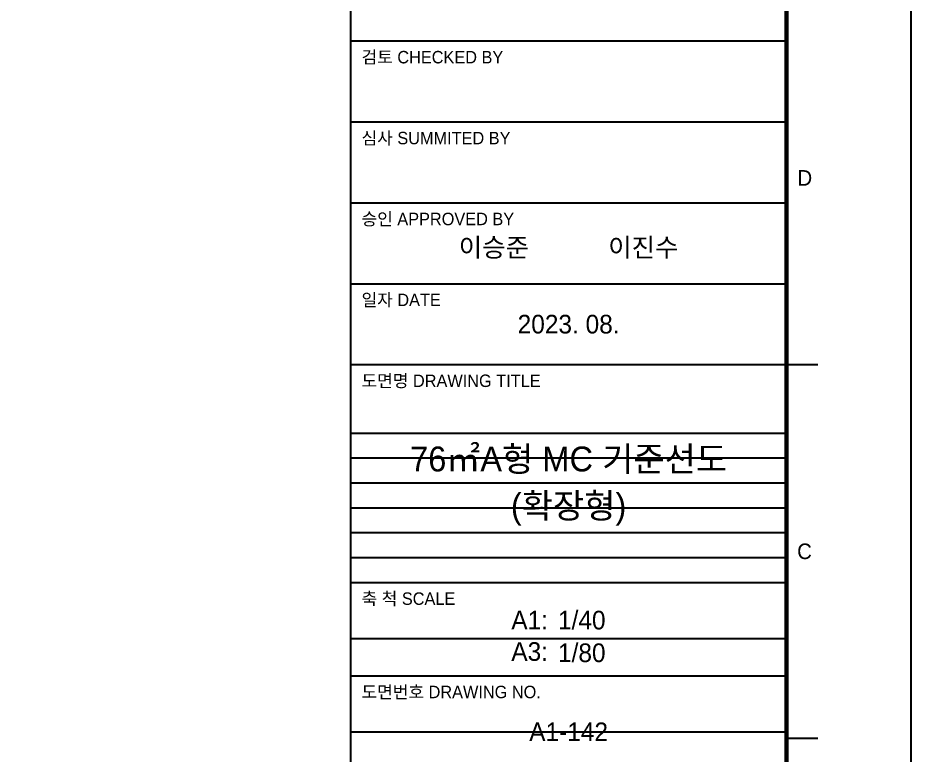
# Model space of a CAD drawing. Header units: millimetres. Extents: x 0 to 92204, y -190080 to 23760.
# Drawn here: x 78056 to 83794, y 4570 to 9309 of the extents above; entities that cross this region are included whole.
import ezdxf
from ezdxf.enums import TextEntityAlignment as Align
from ezdxf.xclip import XClip

# ---------------------------------------------------------------- set-up
doc = ezdxf.new("R2010")
doc.units = ezdxf.units.MM
doc.header["$LTSCALE"] = 100
doc.header["$XCLIPFRAME"] = 0
doc.linetypes.add('CEN', pattern=[62, 60, -1, 0, -1])
doc.linetypes.add('HIDDEN', pattern=[9.525, 6.35, -3.175])
doc.layers.get('defpoints').update_dxf_attribs({"color": 139})
for name, color, linetype in [('00-FORM TEX', 3, 'Continuous'), ('AA-BORD-FORM', 7, 'Continuous'), ('AA-BORD-TEXT', 3, 'Continuous'), ('CEN_CON', 1, 'CEN'), ('CEN_WALL', 12, 'CEN'), ('MC', 135, 'Continuous'), ('확장', 8, 'HIDDEN')]:
    doc.layers.add(name, color=color, linetype=linetype)
doc.styles.add('HAUD01', font='Dotum.ttf')

# ---------------------------------------------------------------- blocks, each defined once
blk = doc.blocks.new('U-76A(확장)1')
at = {"layer": 'CEN_CON'}
blk.add_line((0, 0), (14635, 0), dxfattribs=at)
at = {"layer": 'CEN_WALL'}
blk.add_line((0, 1500), (10395, 1500), dxfattribs=at)
at = {"layer": 'MC'}
blk.add_line((0, 1705), (10395, 1705), dxfattribs=at)
at = {"layer": '확장', "ltscale": 0.5, "const_width": 20, "flags": 128}
for points in [[(10085, 1705), (135, 1705)], [(10085, 1305), (135, 1305)]]:
    blk.add_lwpolyline(points, dxfattribs=at)
blk = doc.blocks.new('XR-FORM 청주월명')
at = {"layer": 'AA-BORD-FORM', "color": 2}
for p, q in [((751, 577), (751, 17)), ((821, 177), (826, 177)), ((821, 117), (826, 117))]:
    blk.add_line(p, q, dxfattribs=at)
at = {"layer": 'AA-BORD-FORM', "color": 3}
for p, q in [((751, 229), (821, 229)), ((751, 216), (821, 216)), ((751, 203), (821, 203)), ((751, 190), (821, 190)), ((751, 177), (821, 177)), ((751, 142), (821, 142)), ((751, 127), (821, 127))]:
    blk.add_line(p, q, dxfattribs=at)
at = {"layer": 'AA-BORD-FORM', "color": 1}
blk.add_lwpolyline([(0, 0), (841, 0), (841, 594), (0, 594)], close=True, dxfattribs=at)
at = {"layer": 'AA-BORD-FORM', "color": 2, "const_width": 0.682}
blk.add_lwpolyline([(21, 17), (21, 577), (821, 577), (821, 17)], close=True, dxfattribs=at)
at = {"layer": 'defpoints'}
for p, q in [((751, 166), (821, 166)), ((751, 162), (821, 162)), ((751, 158), (821, 158)), ((751, 154), (821, 154)), ((751, 150), (821, 150)), ((751, 146), (821, 146)), ((751, 133), (821, 133)), ((751, 118), (821, 118))]:
    blk.add_line(p, q, dxfattribs=at)
at = {"layer": 'AA-BORD-TEXT', "color": 3, "style": 'HAUD01'}
for s, p in [('검토 CHECKED BY', (752.75, 225.4)), ('심사 SUMMITED BY', (752.75, 212.4)), ('승인 APPROVED BY', (752.75, 199.4)), ('일자 DATE', (752.75, 186.4)), ('도면명 DRAWING TITLE', (752.75, 173.4)), ('축 척 SCALE', (752.75, 138.4)), ('도면번호 DRAWING NO.', (752.75, 123.4))]:
    blk.add_text(s, height=2, rotation=360, dxfattribs=at).set_placement(p)
at = {"layer": 'AA-BORD-TEXT', "color": 7, "style": 'HAUD01'}
for s, p in [('D', (823.93, 207)), ('C', (823.88, 147))]:
    blk.add_text(s, height=2.5, dxfattribs=at).set_placement(p, align=Align.MIDDLE_CENTER)
at = {"layer": 'AA-BORD-TEXT', "color": 3, "style": 'HAUD01'}
for s, p in [('이승준', (774, 195.82)), ('이진수', (798, 195.82)), ('2023. 08.', (786, 183.5))]:
    blk.add_text(s, height=3, rotation=0, dxfattribs=at).set_placement(p, align=Align.MIDDLE_CENTER)
at = {"layer": 'AA-BORD-TEXT', "style": 'HAUD01'}
for s, p in [('A1:', (776.8, 134.45)), ('A3:', (776.8, 129.4))]:
    blk.add_text(s, height=3, dxfattribs=at).set_placement(p)

msp = doc.modelspace()

# ---------------------------------------------------------------- block references
at = {"xscale": 40, "yscale": 40, "zscale": 40}
msp.add_blockref('XR-FORM 청주월명', (50153.9, 0), dxfattribs=at)
ref = msp.add_blockref('U-76A(확장)1', (71879, 5802.1))
XClip(ref).set_block_clipping_path([(-14635, -300), (1332.1523822156, 13075.0000000001)])

# ---------------------------------------------------------------- texts
at = {"layer": '00-FORM TEX', "color": 3, "style": 'HAUD01'}
for s, p in [('76㎡A형 MC 기준선도', (81593.9, 6480)), ('(확장형)', (81593.9, 6160))]:
    msp.add_text(s, height=160, dxfattribs=at).set_placement(p, align=Align.MIDDLE)
at = {"layer": '00-FORM TEX', "style": 'HAUD01'}
for s, p in [('1/40', (81525.8, 5377.9)), ('1/80', (81525.8, 5168))]:
    msp.add_text(s, height=120, dxfattribs=at).set_placement(p)
msp.add_text('A1-142', height=120, dxfattribs=at).set_placement((81593.9, 4720), align=Align.MIDDLE_CENTER)

doc.saveas('drawing.dxf')
